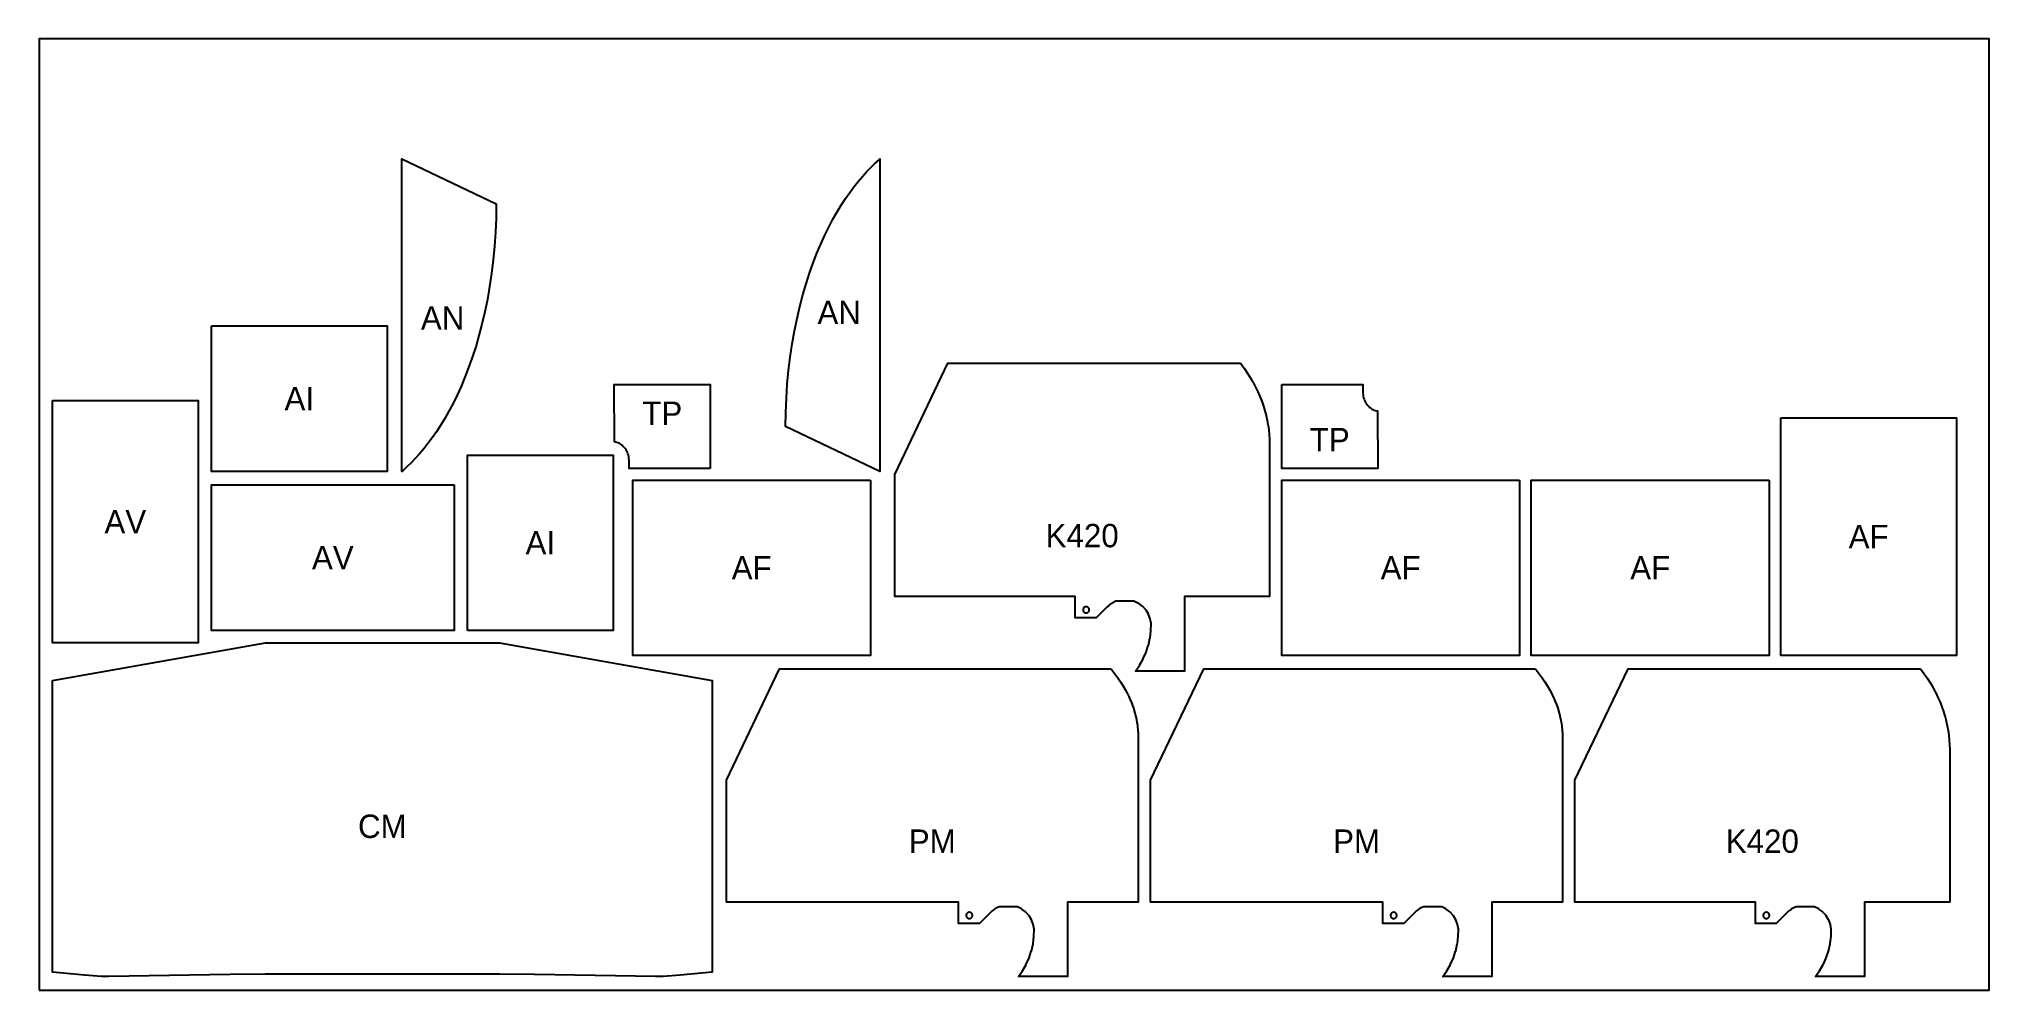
# Model space of a CAD drawing. Header units: millimetres. Extents: x 0 to 2500, y 0 to 1220.
import ezdxf
from ezdxf.enums import TextEntityAlignment as Align

# ---------------------------------------------------------------- set-up
doc = ezdxf.new("R2010")
doc.units = ezdxf.units.MM
for name, color, linetype in [('DECOUPE', 1, 'Continuous'), ('PANNEAU', 8, 'Continuous'), ('REPERES', 5, 'Continuous')]:
    doc.layers.add(name, color=color, linetype=linetype)

msp = doc.modelspace()

# ---------------------------------------------------------------- linework, layer by layer
at = {"layer": 'DECOUPE'}
for points in [[(585.96, 990.23), (585.23, 972.16), (584.03, 954.26), (582.37, 936.6), (580.26, 919.27), (577.74, 902.32), (574.82, 885.83), (571.55, 869.83), (567.93, 854.37), (564.02, 839.49), (559.84, 825.2), (555.42, 811.54), (550.79, 798.5), (545.99, 786.08), (541.03, 774.3), (535.96, 763.13), (530.77, 752.57), (525.51, 742.59), (520.19, 733.2), (514.82, 724.35), (509.43, 716.05), (504.01, 708.25), (498.6, 700.94), (493.23, 694.17), (493.23, 694.16), (493.18, 694.1), (487.83, 687.77), (487.83, 687.77), (487.77, 687.71), (482.44, 681.8), (482.44, 681.8), (482.39, 681.74), (477.08, 676.24), (477.08, 676.24), (477.02, 676.18), (471.74, 671.06), (471.74, 671.06), (471.68, 671), (471.68, 671), (466.37, 666.19), (465.2, 665.2), (465.2, 1066.07), (586.2, 1008.39)], [(957.44, 741.03), (958.17, 759.1), (959.37, 777.01), (961.03, 794.66), (963.14, 811.99), (965.66, 828.94), (968.58, 845.44), (971.85, 861.44), (975.47, 876.89), (979.38, 891.78), (983.56, 906.06), (987.98, 919.73), (992.61, 932.77), (997.41, 945.18), (1002.37, 956.97), (1007.44, 968.14), (1012.63, 978.7), (1017.89, 988.67), (1023.21, 998.07), (1028.58, 1006.91), (1033.97, 1015.22), (1039.39, 1023.02), (1044.8, 1030.32), (1050.17, 1037.1), (1050.17, 1037.1), (1050.22, 1037.16), (1055.57, 1043.49), (1055.57, 1043.5), (1055.63, 1043.55), (1060.96, 1049.46), (1060.96, 1049.46), (1061.01, 1049.52), (1066.32, 1055.03), (1066.32, 1055.03), (1066.38, 1055.08), (1071.66, 1060.21), (1071.66, 1060.21), (1071.72, 1060.26), (1071.72, 1060.26), (1077.03, 1065.07), (1078.2, 1066.07), (1078.2, 665.2), (957.2, 722.88)], [(221.2, 852.2), (446.2, 852.2), (446.2, 665.2), (446.2, 665.2), (446.2, 665.2), (221.2, 665.2)], [(1540.19, 804.2), (1540.61, 803.66), (1544.97, 797.71), (1544.97, 797.71), (1545.02, 797.64), (1545.07, 797.58), (1545.06, 797.57), (1549.07, 791.67), (1549.08, 791.67), (1549.12, 791.6), (1552.87, 785.62), (1552.88, 785.62), (1552.92, 785.55), (1556.38, 779.56), (1556.38, 779.56), (1556.42, 779.49), (1559.6, 773.49), (1559.6, 773.5), (1559.63, 773.42), (1562.53, 767.42), (1562.53, 767.42), (1562.57, 767.35), (1565.19, 761.34), (1565.19, 761.34), (1565.22, 761.27), (1567.58, 755.26), (1567.58, 755.27), (1567.61, 755.19), (1569.71, 749.18), (1569.71, 749.18), (1569.73, 749.11), (1571.57, 743.1), (1571.57, 743.1), (1571.59, 743.02), (1573.18, 737.02), (1573.18, 737.02), (1573.2, 736.94), (1574.54, 730.94), (1574.54, 730.94), (1574.55, 730.86), (1575.64, 724.85), (1575.64, 724.85), (1575.65, 724.78), (1576.5, 718.77), (1576.5, 718.77), (1576.51, 718.69), (1577.11, 712.69), (1577.11, 712.69), (1577.12, 712.61), (1577.12, 712.61), (1577.48, 706.53), (1577.61, 700.45), (1577.63, 700.37), (1577.63, 700.37), (1577.63, 700.37), (1577.63, 700.37), (1577.62, 700.37), (1577.62, 700.37), (1577.62, 700.37), (1577.62, 700.37), (1577.62, 700.37), (1577.62, 700.37), (1577.62, 700.37), (1577.61, 700.37), (1577.61, 700.37), (1577.61, 700.37), (1577.61, 700.37), (1577.61, 700.37), (1577.61, 504.7), (1468.43, 504.7), (1468.43, 409.2), (1405.63, 409.2), (1405.64, 409.21), (1410.79, 416.48), (1410.9, 416.65), (1415.59, 424.9), (1415.68, 425.08), (1419.3, 433.22), (1419.37, 433.39), (1422.2, 441.84), (1422.25, 442.04), (1424.35, 451.3), (1424.39, 451.5), (1425.54, 460.93), (1425.55, 461.13), (1425.72, 469.65), (1425.72, 469.83), (1425.7, 470.01), (1424.75, 475.88), (1424.71, 476.07), (1424.65, 476.25), (1422.59, 481.84), (1422.51, 482.02), (1422.42, 482.19), (1419.34, 487.28), (1419.24, 487.44), (1419.11, 487.59), (1415.1, 492), (1414.97, 492.13), (1414.82, 492.25), (1410.05, 495.81), (1409.89, 495.92), (1409.72, 496.01), (1404.36, 498.59), (1404.18, 498.67), (1404.08, 498.7), (1380.89, 498.7), (1380.7, 498.63), (1377.78, 497.38), (1377.59, 497.28), (1374.47, 495.53), (1374.27, 495.41), (1371.69, 493.55), (1371.53, 493.42), (1368.87, 491.04), (1355.17, 477.35), (1328.49, 477.35), (1328.49, 504.7), (1097.2, 504.7), (1097.2, 661.2), (1165.36, 804.2)], [(860.64, 669.2), (756.76, 669.2), (756.76, 676.7), (756.73, 678.27), (756.63, 679.84), (756.35, 682.34), (756.01, 684.2), (755.58, 686.04), (755.03, 687.84), (754.36, 689.61), (753.56, 691.32), (752.64, 692.97), (751.58, 694.53), (750.39, 696), (749.07, 697.35), (748.4, 698.04), (747.68, 698.7), (746.46, 699.7), (745.15, 700.58), (743.78, 701.35), (742.34, 701.99), (740.84, 702.5), (739.31, 702.87), (737.75, 703.1), (737.2, 776.7), (860.64, 776.7)], [(1593.2, 776.7), (1697.08, 776.7), (1697.08, 769.2), (1697.11, 767.63), (1697.21, 766.06), (1697.49, 763.56), (1697.83, 761.7), (1698.26, 759.86), (1698.81, 758.06), (1699.48, 756.29), (1700.28, 754.58), (1701.2, 752.93), (1702.26, 751.37), (1703.45, 749.9), (1704.77, 748.55), (1705.44, 747.86), (1706.16, 747.2), (1707.38, 746.2), (1708.69, 745.32), (1710.06, 744.55), (1711.5, 743.91), (1713, 743.4), (1714.53, 743.03), (1716.09, 742.8), (1716.64, 669.2), (1593.2, 669.2)], [(17.2, 756.2), (204.2, 756.2), (204.2, 445.2), (204.2, 445.2), (204.2, 445.2), (17.2, 445.2)], [(2233.2, 734.2), (2458.2, 734.2), (2458.2, 429.2), (2458.2, 429.2), (2233.2, 429.2)], [(549.2, 461.2), (549.2, 686.2), (736.2, 686.2), (736.2, 686.2), (736.2, 686.2), (736.2, 461.2)], [(1066.2, 654.2), (1066.2, 429.2), (761.2, 429.2), (761.2, 429.2), (761.2, 654.2)], [(1898.2, 654.2), (1898.2, 429.2), (1593.2, 429.2), (1593.2, 429.2), (1593.2, 654.2)], [(2218.2, 654.2), (2218.2, 429.2), (1913.2, 429.2), (1913.2, 429.2), (1913.2, 654.2)], [(532.2, 648.2), (532.2, 461.2), (221.2, 461.2), (221.2, 461.2), (221.2, 461.2), (221.2, 648.2)], [(1343.95, 491.42), (1343.57, 491.55), (1343.18, 491.64), (1342.79, 491.69), (1342.39, 491.7), (1341.99, 491.67), (1341.6, 491.6), (1341.22, 491.49), (1340.84, 491.35), (1340.49, 491.16), (1340.15, 490.95), (1339.84, 490.7), (1339.56, 490.42), (1339.3, 490.12), (1339.08, 489.79), (1338.89, 489.44), (1338.73, 489.07), (1338.61, 488.69), (1338.53, 488.3), (1338.49, 487.9), (1338.49, 487.5), (1338.53, 487.1), (1338.61, 486.71), (1338.73, 486.33), (1338.89, 485.96), (1339.08, 485.61), (1339.3, 485.28), (1339.56, 484.98), (1339.84, 484.7), (1340.15, 484.45), (1340.49, 484.24), (1340.84, 484.05), (1341.22, 483.91), (1341.6, 483.8), (1341.99, 483.73), (1342.39, 483.7), (1342.79, 483.71), (1343.18, 483.76), (1343.57, 483.85), (1343.95, 483.98), (1344.31, 484.14), (1344.66, 484.34), (1344.98, 484.57), (1345.28, 484.84), (1345.55, 485.13), (1345.79, 485.45), (1346, 485.79), (1346.18, 486.15), (1346.31, 486.52), (1346.41, 486.91), (1346.47, 487.3), (1346.49, 487.7), (1346.47, 488.1), (1346.41, 488.49), (1346.31, 488.88), (1346.18, 489.25), (1346, 489.61), (1345.79, 489.95), (1345.55, 490.27), (1345.28, 490.56), (1344.98, 490.83), (1344.66, 491.06), (1344.31, 491.26)], [(290.2, 445.18), (590.2, 445.18), (800.18, 408.17), (800.2, 408.16), (863.2, 397.06), (863.2, 23.04), (822.15, 19.22), (822.05, 19.22), (822.05, 19.22), (800.2, 17.2), (790.96, 17.32), (790.94, 17.32), (790.94, 17.32), (790.86, 17.33), (790.86, 17.33), (635.21, 19.7), (635.19, 19.7), (635.19, 19.7), (590.2, 20.48), (290.2, 20.48), (245.24, 19.7), (245.21, 19.7), (245.21, 19.7), (89.56, 17.33), (89.46, 17.32), (89.46, 17.32), (80.2, 17.2), (58.37, 19.21), (58.35, 19.22), (58.35, 19.22), (58.27, 19.22), (58.27, 19.22), (17.2, 23.04), (17.2, 397.06), (80.2, 408.16), (80.2, 408.16), (80.22, 408.17)], [(1374.06, 412.2), (1375.38, 410.65), (1379.36, 405.59), (1379.36, 405.59), (1379.41, 405.53), (1379.46, 405.46), (1379.46, 405.46), (1383.08, 400.52), (1383.08, 400.52), (1383.13, 400.45), (1386.5, 395.49), (1386.5, 395.49), (1386.54, 395.42), (1389.63, 390.51), (1389.63, 390.51), (1389.67, 390.44), (1392.49, 385.57), (1392.49, 385.57), (1392.53, 385.5), (1395.08, 380.67), (1395.09, 380.67), (1395.12, 380.6), (1397.44, 375.81), (1397.44, 375.81), (1397.47, 375.74), (1399.55, 370.99), (1399.55, 370.99), (1399.58, 370.91), (1401.43, 366.19), (1401.44, 366.19), (1401.46, 366.12), (1403.1, 361.43), (1403.1, 361.43), (1403.12, 361.36), (1404.55, 356.7), (1404.55, 356.7), (1404.57, 356.62), (1405.8, 351.99), (1405.8, 351.99), (1405.82, 351.91), (1406.84, 347.3), (1406.85, 347.3), (1406.86, 347.22), (1407.69, 342.62), (1407.7, 342.62), (1407.71, 342.54), (1408.35, 337.96), (1408.35, 337.96), (1408.36, 337.88), (1408.82, 333.31), (1408.82, 333.31), (1408.83, 333.23), (1408.83, 333.23), (1409.11, 328.59), (1409.2, 323.95), (1409.23, 323.87), (1409.23, 323.87), (1409.22, 323.87), (1409.22, 323.87), (1409.22, 323.87), (1409.22, 323.87), (1409.22, 323.87), (1409.22, 323.87), (1409.21, 323.87), (1409.21, 323.87), (1409.21, 323.87), (1409.21, 323.87), (1409.21, 323.87), (1409.21, 323.87), (1409.2, 323.87), (1409.2, 323.87), (1409.2, 323.87), (1409.2, 112.7), (1318.63, 112.7), (1318.63, 17.2), (1255.64, 17.2), (1255.65, 17.21), (1260.8, 24.48), (1260.9, 24.65), (1265.59, 32.9), (1265.68, 33.08), (1269.3, 41.22), (1269.37, 41.39), (1272.2, 49.84), (1272.26, 50.04), (1274.36, 59.3), (1274.39, 59.5), (1275.54, 68.93), (1275.55, 69.13), (1275.72, 77.65), (1275.72, 77.83), (1275.7, 78.01), (1274.75, 83.88), (1274.71, 84.07), (1274.65, 84.25), (1272.59, 89.84), (1272.52, 90.02), (1272.43, 90.19), (1269.35, 95.28), (1269.24, 95.44), (1269.11, 95.59), (1265.1, 100), (1264.97, 100.13), (1264.82, 100.25), (1260.05, 103.81), (1259.89, 103.92), (1259.72, 104.01), (1254.36, 106.59), (1254.19, 106.67), (1254.08, 106.7), (1231.3, 106.7), (1231.1, 106.63), (1228.18, 105.38), (1227.99, 105.28), (1224.87, 103.53), (1224.68, 103.41), (1222.1, 101.55), (1221.94, 101.42), (1219.28, 99.04), (1205.58, 85.35), (1178.69, 85.35), (1178.69, 112.7), (881.2, 112.7), (881.2, 269.2), (949.36, 412.2)], [(1918.06, 412.2), (1919.38, 410.65), (1923.36, 405.59), (1923.36, 405.59), (1923.41, 405.53), (1923.46, 405.46), (1923.46, 405.46), (1927.08, 400.52), (1927.08, 400.52), (1927.13, 400.45), (1930.5, 395.49), (1930.5, 395.49), (1930.54, 395.42), (1933.63, 390.51), (1933.63, 390.51), (1933.67, 390.44), (1936.49, 385.57), (1936.49, 385.57), (1936.53, 385.5), (1939.08, 380.67), (1939.09, 380.67), (1939.12, 380.6), (1941.44, 375.81), (1941.44, 375.81), (1941.47, 375.74), (1943.55, 370.99), (1943.55, 370.99), (1943.58, 370.91), (1945.43, 366.19), (1945.44, 366.19), (1945.46, 366.12), (1947.1, 361.43), (1947.1, 361.43), (1947.12, 361.36), (1948.55, 356.7), (1948.55, 356.7), (1948.57, 356.62), (1949.8, 351.99), (1949.8, 351.99), (1949.82, 351.91), (1950.84, 347.3), (1950.85, 347.3), (1950.86, 347.22), (1951.69, 342.62), (1951.7, 342.62), (1951.71, 342.54), (1952.35, 337.96), (1952.35, 337.96), (1952.36, 337.88), (1952.82, 333.31), (1952.82, 333.31), (1952.83, 333.23), (1952.83, 333.23), (1953.11, 328.59), (1953.2, 323.95), (1953.23, 323.87), (1953.23, 323.87), (1953.22, 323.87), (1953.22, 323.87), (1953.22, 323.87), (1953.22, 323.87), (1953.22, 323.87), (1953.22, 323.87), (1953.21, 323.87), (1953.21, 323.87), (1953.21, 323.87), (1953.21, 323.87), (1953.21, 323.87), (1953.21, 323.87), (1953.2, 323.87), (1953.2, 323.87), (1953.2, 323.87), (1953.2, 112.7), (1862.63, 112.7), (1862.63, 17.2), (1799.64, 17.2), (1799.65, 17.21), (1804.8, 24.48), (1804.9, 24.65), (1809.59, 32.9), (1809.68, 33.08), (1813.3, 41.22), (1813.37, 41.39), (1816.2, 49.84), (1816.26, 50.04), (1818.36, 59.3), (1818.39, 59.5), (1819.54, 68.93), (1819.55, 69.13), (1819.72, 77.65), (1819.72, 77.83), (1819.7, 78.01), (1818.75, 83.88), (1818.71, 84.07), (1818.65, 84.25), (1816.59, 89.84), (1816.52, 90.02), (1816.43, 90.19), (1813.35, 95.28), (1813.24, 95.44), (1813.11, 95.59), (1809.1, 100), (1808.97, 100.13), (1808.82, 100.25), (1804.05, 103.81), (1803.89, 103.92), (1803.72, 104.01), (1798.36, 106.59), (1798.19, 106.67), (1798.08, 106.7), (1775.3, 106.7), (1775.1, 106.63), (1772.18, 105.38), (1771.99, 105.28), (1768.87, 103.53), (1768.68, 103.41), (1766.1, 101.55), (1765.94, 101.42), (1763.28, 99.04), (1749.58, 85.35), (1722.69, 85.35), (1722.69, 112.7), (1425.2, 112.7), (1425.2, 269.2), (1493.36, 412.2)], [(2412.19, 412.2), (2412.61, 411.66), (2416.97, 405.71), (2416.97, 405.71), (2417.02, 405.64), (2417.07, 405.58), (2417.06, 405.57), (2421.07, 399.67), (2421.08, 399.67), (2421.12, 399.6), (2424.87, 393.62), (2424.88, 393.62), (2424.92, 393.55), (2428.38, 387.56), (2428.38, 387.56), (2428.42, 387.49), (2431.6, 381.49), (2431.6, 381.5), (2431.63, 381.42), (2434.53, 375.42), (2434.53, 375.42), (2434.57, 375.35), (2437.19, 369.34), (2437.19, 369.34), (2437.22, 369.27), (2439.58, 363.26), (2439.58, 363.27), (2439.61, 363.19), (2441.71, 357.18), (2441.71, 357.18), (2441.73, 357.11), (2443.57, 351.1), (2443.57, 351.1), (2443.59, 351.02), (2445.18, 345.02), (2445.18, 345.02), (2445.2, 344.94), (2446.54, 338.94), (2446.54, 338.94), (2446.55, 338.86), (2447.64, 332.85), (2447.64, 332.85), (2447.65, 332.78), (2448.5, 326.77), (2448.5, 326.77), (2448.51, 326.69), (2449.11, 320.69), (2449.11, 320.69), (2449.12, 320.61), (2449.12, 320.61), (2449.48, 314.53), (2449.61, 308.45), (2449.63, 308.37), (2449.63, 308.37), (2449.63, 308.37), (2449.63, 308.37), (2449.62, 308.37), (2449.62, 308.37), (2449.62, 308.37), (2449.62, 308.37), (2449.62, 308.37), (2449.62, 308.37), (2449.62, 308.37), (2449.61, 308.37), (2449.61, 308.37), (2449.61, 308.37), (2449.61, 308.37), (2449.61, 308.37), (2449.61, 112.7), (2340.43, 112.7), (2340.43, 17.2), (2277.63, 17.2), (2277.64, 17.21), (2282.79, 24.48), (2282.9, 24.65), (2287.59, 32.9), (2287.68, 33.08), (2291.3, 41.22), (2291.37, 41.39), (2294.2, 49.84), (2294.25, 50.04), (2296.35, 59.3), (2296.39, 59.5), (2297.54, 68.93), (2297.55, 69.13), (2297.72, 77.65), (2297.72, 77.83), (2297.7, 78.01), (2296.75, 83.88), (2296.71, 84.07), (2296.65, 84.25), (2294.59, 89.84), (2294.51, 90.02), (2294.42, 90.19), (2291.34, 95.28), (2291.24, 95.44), (2291.11, 95.59), (2287.1, 100), (2286.97, 100.13), (2286.82, 100.25), (2282.05, 103.81), (2281.89, 103.92), (2281.72, 104.01), (2276.36, 106.59), (2276.18, 106.67), (2276.08, 106.7), (2252.89, 106.7), (2252.7, 106.63), (2249.78, 105.38), (2249.59, 105.28), (2246.47, 103.53), (2246.27, 103.41), (2243.69, 101.55), (2243.53, 101.42), (2240.87, 99.04), (2227.17, 85.35), (2200.49, 85.35), (2200.49, 112.7), (1969.2, 112.7), (1969.2, 269.2), (2037.36, 412.2)], [(1194.16, 99.42), (1193.78, 99.55), (1193.39, 99.64), (1192.99, 99.69), (1192.59, 99.7), (1192.2, 99.67), (1191.8, 99.6), (1191.42, 99.49), (1191.05, 99.35), (1190.69, 99.16), (1190.36, 98.95), (1190.05, 98.7), (1189.76, 98.42), (1189.51, 98.12), (1189.28, 97.79), (1189.09, 97.44), (1188.94, 97.07), (1188.82, 96.69), (1188.74, 96.3), (1188.7, 95.9), (1188.7, 95.5), (1188.74, 95.1), (1188.82, 94.71), (1188.94, 94.33), (1189.09, 93.96), (1189.28, 93.61), (1189.51, 93.28), (1189.76, 92.98), (1190.05, 92.7), (1190.36, 92.45), (1190.69, 92.24), (1191.05, 92.05), (1191.42, 91.91), (1191.8, 91.8), (1192.2, 91.73), (1192.59, 91.7), (1192.99, 91.71), (1193.39, 91.76), (1193.78, 91.85), (1194.16, 91.98), (1194.52, 92.14), (1194.86, 92.34), (1195.19, 92.57), (1195.49, 92.84), (1195.76, 93.13), (1196, 93.45), (1196.21, 93.79), (1196.38, 94.15), (1196.52, 94.52), (1196.62, 94.91), (1196.67, 95.3), (1196.69, 95.7), (1196.67, 96.1), (1196.62, 96.49), (1196.52, 96.88), (1196.38, 97.25), (1196.21, 97.61), (1196, 97.95), (1195.76, 98.27), (1195.49, 98.56), (1195.19, 98.83), (1194.86, 99.06), (1194.52, 99.26)], [(1738.16, 99.42), (1737.78, 99.55), (1737.39, 99.64), (1736.99, 99.69), (1736.59, 99.7), (1736.2, 99.67), (1735.8, 99.6), (1735.42, 99.49), (1735.05, 99.35), (1734.69, 99.16), (1734.36, 98.95), (1734.05, 98.7), (1733.76, 98.42), (1733.51, 98.12), (1733.28, 97.79), (1733.09, 97.44), (1732.94, 97.07), (1732.82, 96.69), (1732.74, 96.3), (1732.7, 95.9), (1732.7, 95.5), (1732.74, 95.1), (1732.82, 94.71), (1732.94, 94.33), (1733.09, 93.96), (1733.28, 93.61), (1733.51, 93.28), (1733.76, 92.98), (1734.05, 92.7), (1734.36, 92.45), (1734.69, 92.24), (1735.05, 92.05), (1735.42, 91.91), (1735.8, 91.8), (1736.2, 91.73), (1736.59, 91.7), (1736.99, 91.71), (1737.39, 91.76), (1737.78, 91.85), (1738.16, 91.98), (1738.52, 92.14), (1738.86, 92.34), (1739.19, 92.57), (1739.49, 92.84), (1739.76, 93.13), (1740, 93.45), (1740.21, 93.79), (1740.38, 94.15), (1740.52, 94.52), (1740.62, 94.91), (1740.67, 95.3), (1740.69, 95.7), (1740.67, 96.1), (1740.62, 96.49), (1740.52, 96.88), (1740.38, 97.25), (1740.21, 97.61), (1740, 97.95), (1739.76, 98.27), (1739.49, 98.56), (1739.19, 98.83), (1738.86, 99.06), (1738.52, 99.26)], [(2215.95, 99.42), (2215.57, 99.55), (2215.18, 99.64), (2214.79, 99.69), (2214.39, 99.7), (2213.99, 99.67), (2213.6, 99.6), (2213.22, 99.49), (2212.84, 99.35), (2212.49, 99.16), (2212.15, 98.95), (2211.84, 98.7), (2211.56, 98.42), (2211.3, 98.12), (2211.08, 97.79), (2210.89, 97.44), (2210.73, 97.07), (2210.61, 96.69), (2210.53, 96.3), (2210.49, 95.9), (2210.49, 95.5), (2210.53, 95.1), (2210.61, 94.71), (2210.73, 94.33), (2210.89, 93.96), (2211.08, 93.61), (2211.3, 93.28), (2211.56, 92.98), (2211.84, 92.7), (2212.15, 92.45), (2212.49, 92.24), (2212.84, 92.05), (2213.22, 91.91), (2213.6, 91.8), (2213.99, 91.73), (2214.39, 91.7), (2214.79, 91.71), (2215.18, 91.76), (2215.57, 91.85), (2215.95, 91.98), (2216.31, 92.14), (2216.66, 92.34), (2216.98, 92.57), (2217.28, 92.84), (2217.55, 93.13), (2217.79, 93.45), (2218, 93.79), (2218.18, 94.15), (2218.31, 94.52), (2218.41, 94.91), (2218.47, 95.3), (2218.49, 95.7), (2218.47, 96.1), (2218.41, 96.49), (2218.31, 96.88), (2218.18, 97.25), (2218, 97.61), (2217.79, 97.95), (2217.55, 98.27), (2217.28, 98.56), (2216.98, 98.83), (2216.66, 99.06), (2216.31, 99.26)]]:
    msp.add_lwpolyline(points, close=True, dxfattribs=at)
at = {"layer": 'PANNEAU'}
msp.add_lwpolyline([(0, 0), (2500, 0), (2500, 1220), (0, 1220)], close=True, dxfattribs=at)

# ---------------------------------------------------------------- texts
at = {"layer": 'REPERES'}
for s, p in [('AN', (517.47, 862.1)), ('AN', (1025.93, 869.17)), ('AI', (333.7, 758.7)), ('TP', (799.06, 739.9)), ('TP', (1654.78, 706)), ('AV', (110.7, 600.7)), ('AI', (642.7, 573.7)), ('K420', (1337.4, 582.95)), ('AF', (2345.7, 581.7)), ('AV', (376.7, 554.7)), ('AF', (913.7, 541.7)), ('AF', (1745.7, 541.7)), ('AF', (2065.7, 541.7)), ('CM', (440.2, 210.05)), ('PM', (1145.2, 190.95)), ('PM', (1689.2, 190.95)), ('K420', (2209.4, 190.95))]:
    msp.add_text(s, height=30, dxfattribs=at).set_placement(p, align=Align.MIDDLE_CENTER)

doc.saveas('drawing.dxf')
